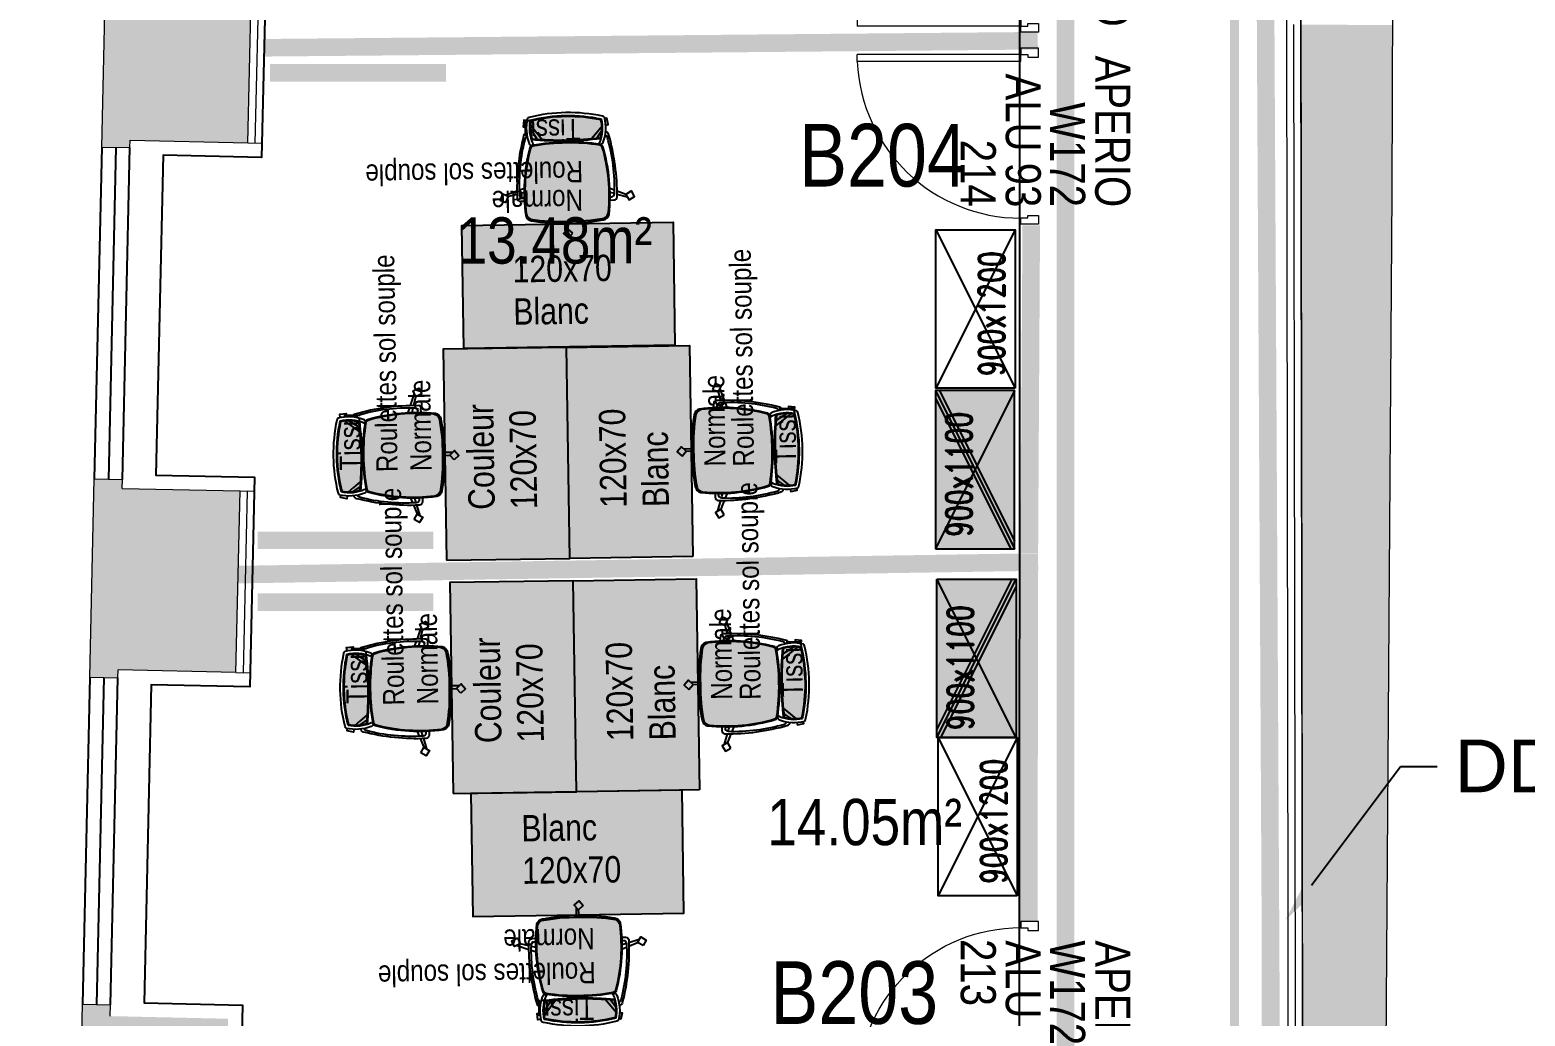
# Model space of a CAD drawing. Extents: x -29.7 to 23.3, y -8.6 to 57.6.
# Drawn here: x -16.27 to -7.77, y 30.75 to 36.36 of the extents above; entities that cross this region are included whole.
import ezdxf
from ezdxf import colors
from ezdxf.entities.mleader import LeaderData, LeaderLine
from ezdxf.enums import TextEntityAlignment as Align
from ezdxf.math import Vec2, Vec3

# ---------------------------------------------------------------- set-up
doc = ezdxf.new("R2010")
doc.units = 0
doc.header["$LTSCALE"] = 0.001
for name, pattern in [('AXES2', [28.575, 19.05, -3.175, 3.175, -3.175]), ('CACHE', [0.375, 0.25, -0.125]), ('CACHE2', [4.7625, 3.175, -1.5875]), ('HIDDEN', [9.525, 6.35, -3.175])]:
    doc.linetypes.add(name, pattern=pattern)
doc.layers.get('0').update_dxf_attribs({"lineweight": 5})
for name, color, linetype in [('01-FAC_CHASSIS EXI', 4, 'Continuous'), ('01-STR_MACONNERIE_HACH', 252, 'Continuous'), ('A-Etiq_Mob', 7, 'Continuous'), ('A-Etiquettes', 7, 'Continuous'), ('A-legende', 7, 'Continuous'), ('A-mobilier', 252, 'Continuous'), ('A-MobilierAQ', 7, 'Continuous'), ('A-num pièce', 1, 'Continuous')]:
    doc.layers.add(name, color=color, linetype=linetype)
doc.layers.add('02-ISOLATION', color=6, linetype='ISOLATION', lineweight=5)
doc.layers.add('A-portes', color=7, linetype='Continuous', lineweight=9)
for name, color, linetype, true_color in [('A-cote', 7, 'Continuous', 0x425746), ('A-Détails', 7, 'Continuous', 0x00a500), ('A-MOQUETTE', 7, 'Continuous', 0xe5ecff), ('A-signalétique', 7, 'Continuous', 0x666666), ('A-vitré', 7, 'Continuous', 0x61becc), ('couleur siege', 1, 'Continuous', 0xff0000)]:
    doc.layers.add(name, color=color, linetype=linetype, true_color=true_color)
doc.layers.add('A-projet', color=7, linetype='Continuous', lineweight=5, true_color=0x5b6280)
doc.styles.add('ROMAND', font='romand__.ttf', dxfattribs={"width": 0.7})
doc.styles.get("Standard").update_dxf_attribs({"font": 'ARIALN.TTF'})
doc.styles.add('Y_TXT_COT', font='arial.ttf', dxfattribs={"height": 0.2})
doc.linetypes.add('ISOLATION', pattern='A,0.00254,-2.54,[134,ltypeshp.shx,S=2.54,R=0,X=-2.54,Y=0],-5.08,[134,ltypeshp.shx,S=2.54,R=180,X=2.54,Y=0],-2.54', length=10.16254)

# ---------------------------------------------------------------- blocks, each defined once
blk = doc.blocks.new('chaise')
at = {"layer": 'A-mobilier', "ltscale": 0.1, "true_color": 0xc7c8ca}
h = blk.add_hatch(color=9, dxfattribs=at)
h.dxf.hatch_style = 1
h.paths.add_polyline_path([(0.2715, 0.4556, 0.30076), (0.2358, 0.4895, 0.043342), (0.0082, 0.5092, 0.043342), (-0.2194, 0.4895, 0.300759), (-0.2552, 0.4556, 0.09791), (-0.2229, 0.027, 0.292085), (-0.2069, 0.0126, 0.040929), (0.0082, -0.005, 0.040929), (0.2232, 0.0126, 0.292085), (0.2392, 0.027, 0.09791)])
h.paths.add_polyline_path([(0.159, -0.0239, 0.015765), (0.0082, -0.0177, 0.016739), (-0.152, -0.0246), (-0.1896, -0.0691), (-0.2181, -0.1033, 0.040824), (-0.2135, -0.1418, 0.054873), (0.0082, -0.1666, 0.054873), (0.2298, -0.1418, 0.02252), (0.2331, -0.1206), (0.2189, -0.1014)])
h.paths.add_polyline_path([(0.1912, -0.0264, 0.003373), (0.159, -0.0239), (0.2189, -0.1014), (0.2331, -0.1206, 0.02535), (0.2346, -0.0966)])
h.paths.add_polyline_path([(0.2255, -0.0296, 0.0036), (0.1912, -0.0264), (0.2346, -0.0966, 0.0714)])
h.paths.add_polyline_path([(-0.152, -0.0246, 0.003505), (-0.1854, -0.0274), (-0.196, -0.0428), (-0.2174, -0.0745, 0.030269), (-0.2181, -0.1033), (-0.1896, -0.0691)])
h.paths.add_polyline_path([(-0.1854, -0.0274, 0.002494), (-0.2092, -0.0296, 0.048116), (-0.2174, -0.0745), (-0.196, -0.0428)], flags=17)
at = {"layer": 'A-mobilier'}
for p, q in [((0.004, 0.5092), (0.0064, 0.5428)), ((0.0216, 0.5582), (0.0229, 0.5092)), ((-0.3737, 0.3493), (-0.3075, 0.3301)), ((-0.3078, 0.3082), (-0.3629, 0.3302)), ((-0.2919, 0.3255), (-0.2834, 0.3231)), ((-0.2624, 0.3653), (-0.2871, 0.3653)), ((-0.2629, 0.3453), (-0.2718, 0.3453)), ((0.2787, 0.3653), (0.3035, 0.3653)), ((0.3093, 0.2929), (0.2787, 0.2819)), ((0.2793, 0.3453), (0.2882, 0.3453)), ((0.2794, 0.3097), (0.3086, 0.3167)), ((0.324, 0.3205), (0.3784, 0.3337)), ((0.3978, 0.3247), (0.3241, 0.2982)), ((-0.2416, -0.0656), (-0.2409, -0.0656)), ((-0.1896, -0.0691), (-0.2193, -0.1048)), ((-0.2174, -0.0745), (-0.196, -0.0428)), ((0.258, -0.0656), (0.2572, -0.0656)), ((0.2331, -0.1206), (0.2189, -0.1014))]:
    blk.add_line(p, q, dxfattribs=at)
at = {"layer": 'A-mobilier', "linetype": 'HIDDEN'}
for p, q in [((-0.2627, 0.2897), (-0.2927, 0.3021)), ((-0.2834, 0.3231), (-0.2632, 0.3171)), ((-0.196, -0.0428), (-0.1854, -0.0274)), ((-0.152, -0.0246), (-0.1896, -0.0691)), ((0.2189, -0.1014), (0.159, -0.0239)), ((0.1912, -0.0264), (0.2346, -0.0966))]:
    blk.add_line(p, q, dxfattribs=at)
at = {"layer": 'A-mobilier'}
for points in [[(-0.0236, 0.5701), (0.0064, 0.5428), (0.034, 0.572), (0.003, 0.5998)], [(-0.3982, 0.3102), (-0.3631, 0.331), (-0.3829, 0.3656), (-0.418, 0.3448)], [(0.3951, 0.3712), (0.3784, 0.3337), (0.4152, 0.3167), (0.4319, 0.3542)]]:
    blk.add_lwpolyline(points, close=True, dxfattribs=at)
for points in [[(-0.2428, -0.1092), (-0.2592, -0.1129), (-0.2503, -0.1525), (-0.2373, -0.1499)], [(0.2547, -0.145), (0.2745, -0.1474), (0.2795, -0.1069), (0.2594, -0.1049)]]:
    blk.add_lwpolyline(points, dxfattribs=at)
for centre, radius, start, end in [((-0.2117, 0.4455), 0.0447, 99.9272, 166.88346), ((-0.203, 0.4342), 0.0495, 115.9014, 169.32984), ((-0.0186, -0.6869), 1.1836, 88.70463, 100.02355), ((0.0082, -0.8109), 1.3202, 89.99999, 99.92701), ((0.0082, -0.8109), 1.3202, 80.07299, 90.00001), ((0.0349, -0.6869), 1.1836, 79.97645, 91.29537), ((0.2281, 0.4455), 0.0447, 13.11654, 80.0728), ((0.2193, 0.4342), 0.0495, 10.67016, 64.0986), ((0.8449, 0.323), 1.1081, 173.12775, 195.49585), ((0.8449, 0.323), 1.1031, 173.73867, 195.3268), ((-0.8286, 0.323), 1.1031, 344.6732, 6.26133), ((-0.8286, 0.323), 1.1081, 344.50415, 6.87225), ((1.0389, 0.3041), 1.3467, 178.21972, 195.28216), ((-0.2871, 0.3453), 0.02, 90, 178.21972), ((0.8419, 0.2723), 1.135, 177.27806, 195.5028), ((-0.2718, 0.3253), 0.02, 90, 177.27806), ((-0.8256, 0.2723), 1.135, 344.4972, 2.72194), ((-1.0226, 0.3041), 1.3467, 344.71784, 1.78028), ((0.2882, 0.3253), 0.02, 2.72194, 90), ((0.3035, 0.3453), 0.02, 1.78028, 90), ((-0.2071, -0.0076), 0.02, 80.75547, 159.0187), ((0.0196, -0.0945), 0.2428, 156.87025, 192.22581), ((-0.2036, 0.0323), 0.02, 195.49585, 260.6251), ((-0.1997, 0.0368), 0.02, 195.3268, 260.76651), ((0.0082, 1.3151), 1.3202, 260.6251, 270.00001), ((-0.1856, -0.0076), 0.02, 114.77846, 159.0187), ((0.0082, 1.3151), 1.3152, 260.76651, 270.00001), ((0.0082, 1.3151), 1.3152, 269.99999, 279.23349), ((0.0082, 1.3151), 1.3202, 269.99999, 279.3749), ((0.2019, -0.0076), 0.02, 20.9813, 65.22154), ((0.216, 0.0368), 0.02, 279.23349, 344.6732), ((-0.0032, -0.0945), 0.2428, 347.77419, 23.12975), ((0.2235, -0.0076), 0.02, 20.9813, 99.24453), ((0.22, 0.0323), 0.02, 279.3749, 344.50415), ((-0.2409, -0.0456), 0.02, 195.28216, 270), ((-0.2325, -0.0257), 0.02, 195.5028, 252.72935), ((0.0196, -0.0945), 0.2628, 159.0187, 193.9621), ((0.0196, -0.0945), 0.2378, 164.15559, 191.46034), ((0.0306, -2.412), 2.3994, 90.53628, 95.82876), ((0.0306, -2.412), 2.3944, 90.5374, 95.7482), ((-0.0143, -2.412), 2.3994, 84.17124, 89.46372), ((-0.0143, -2.412), 2.3944, 84.2518, 89.4626), ((-0.0032, -0.0945), 0.2378, 348.53966, 15.84441), ((-0.0032, -0.0945), 0.2628, 346.0379, 20.9813), ((0.2489, -0.0257), 0.02, 287.27065, 344.4972), ((0.2572, -0.0456), 0.02, 270, 344.71784), ((-0.2198, -0.1455), 0.02, 218.58905, 257.03355), ((0.01, 0.8526), 1.0442, 257.03355, 269.90038), ((0.01, 0.8526), 1.0242, 257.15462, 269.89843), ((0.01, 0.8526), 1.0192, 257.33463, 269.89793), ((0.0064, 0.8526), 1.0192, 270.10207, 282.66537), ((0.0064, 0.8526), 1.0242, 270.10157, 282.84538), ((0.0064, 0.8526), 1.0442, 270.09962, 282.96645), ((0.2362, -0.1455), 0.02, 282.96645, 321.41095)]:
    blk.add_arc(centre, radius, start, end, dxfattribs=at)
blk = doc.blocks.new('SiègeT1')
at = {"layer": 'couleur siege', "true_color": 0x8a6689}
for points in [[(-0.1936, 0.2235), (-0.0769, 0.2096), (0.0385, 0.2124), (0.1553, 0.2166), (0.1984, 0.2222), (0.2025, 0.2444), (0.2039, 0.282), (0.2012, 0.321), (0.1233, 0.3376), (0.0385, 0.3432), (-0.0227, 0.3446), (-0.0977, 0.3376), (-0.1492, 0.3307), (-0.1964, 0.3223), (-0.202, 0.3001), (-0.2006, 0.2653)], [(-0.2076, -0.2358), (-0.225, -0.2195), (-0.2335, -0.1968), (-0.2363, -0.14), (-0.2381, -0.076), (-0.2337, -0.0116), (-0.2278, 0.0448), (-0.218, 0.1023), (-0.2107, 0.1321), (-0.2013, 0.169), (-0.1966, 0.1769), (-0.184, 0.18), (-0.1205, 0.1883), (-0.0494, 0.1934), (0.0091, 0.1953), (0.0767, 0.1926), (0.1322, 0.1879), (0.1685, 0.1829), (0.1909, 0.1794), (0.1994, 0.1771), (0.2037, 0.1728), (0.2071, 0.1636), (0.2187, 0.1148), (0.2315, 0.0452), (0.2373, -0.0047), (0.2408, -0.0627), (0.2412, -0.1049), (0.2396, -0.159), (0.2364, -0.1973), (0.2345, -0.2097), (0.2289, -0.2196), (0.2221, -0.2289), (0.2135, -0.2344), (0.2067, -0.2363), (0.1752, -0.2419), (0.1139, -0.248), (0.0509, -0.2511), (-0.0505, -0.2518), (-0.1259, -0.2474), (-0.1911, -0.2375)]]:
    blk.add_hatch(color=8, dxfattribs=at).paths.add_polyline_path(points)
at = {"extrusion": (0, 0, -1), "xscale": 0.8999999999999986, "yscale": 0.8999999999999986, "zscale": -0.9, "rotation": 180}
blk.add_blockref('chaise', (0.0055, 0.195), dxfattribs=at)
at = {"layer": 'A-Etiq_Mob', "style": 'ROMAND', "width": 0.7}
for tag, p in [('FINITION', (-0.0791, 0.1775)), ('PIETEMENT', (-0.0914, -0.031)), ('ASSISE', (-0.0883, -0.2242)), ('COULEUR', (-0.1036, -0.4236))]:
    blk.add_attdef(tag, p, '', height=0.15, dxfattribs=at)
blk = doc.blocks.new('Poste127Couleur')
at = {"transparency": 33554582}
h = blk.add_hatch(color=256, dxfattribs=at)
h.dxf.hatch_style = 1
h.set_gradient(color1=(169, 83, 160), color2=(255, 246, 230), tint=1, name='CURVED')
h.paths.add_polyline_path([(0, 0.7029), (0, 0.0029), (1.2, 0.0029), (1.2, 0.7029)])
blk.add_lwpolyline([(0, 0.7), (0, 0), (1.2, 0), (1.2, 0.7)], close=True)
at = {"layer": 'A-Etiq_Mob'}
for tag, p in [('STRATIFIE', (0.2839, 0.4213)), ('DIM', (0.2839, 0.1804))]:
    blk.add_attdef(tag, p, '', height=0.15, dxfattribs=at)
blk = doc.blocks.new('Poste127')
at = {"transparency": 33554582}
h = blk.add_hatch(color=256, dxfattribs=at)
h.dxf.hatch_style = 1
h.set_gradient(color1=(199, 200, 202), color2=(255, 246, 230), tint=1, name='CURVED')
h.paths.add_polyline_path([(0, 0.7), (0, 0), (1.2, 0), (1.2, 0.7)])
blk.add_lwpolyline([(0, 0.7), (0, 0), (1.2, 0), (1.2, 0.7)], close=True)
at = {"layer": 'A-Etiq_Mob'}
for tag, p in [('FINITION', (0.2839, 0.4213)), ('DIM', (0.2839, 0.1804))]:
    blk.add_attdef(tag, p, '', height=0.15, dxfattribs=at)
blk = doc.blocks.new('Xref-R2-2018-11')
at = {"layer": '01-STR_MACONNERIE_HACH'}
h = blk.add_hatch(color=256, dxfattribs=at)
h.dxf.hatch_style = 1
h.paths.add_polyline_path([(-4.8363, 16.1362), (-4.9363, 16.1359), (-4.9462, 15.8059), (-5.0161, 15.8057), (-5.0159, 15.7255), (-4.9319, 15.7259), (-4.9317, 15.6516), (-4.6691, 15.6523), (-4.6688, 15.5755), (-3.7055, 15.5847), (-3.7063, 15.6647), (-3.6126, 15.6656), (-3.6172, 16.1397)], flags=17)
h.paths.add_polyline_path([(-7.9249, 16.1937), (-9.3388, 16.2164), (-9.3116, 17.9162), (-7.8977, 17.8935)], flags=16)
h.paths.add_polyline_path([(-13.2482, 17.2726), (-13.2464, 17.3552), (-13.3263, 17.357), (-13.3286, 17.2587), (-13.3914, 17.2601), (-13.399, 16.927), (-13.5079, 16.93), (-13.5407, 15.475), (-12.3781, 15.4852), (-12.0987, 15.4925), (-12.1006, 15.595), (-11.7951, 15.5972), (-11.7955, 15.6515), (-11.7051, 15.6521), (-11.7057, 15.7321), (-11.7961, 15.7315), (-11.7999, 16.2732), (-12.6407, 16.2672), (-12.6184, 17.2584)])
h.paths.add_polyline_path([(-13.0837, 23.8771), (-13.0822, 23.9408), (-13.2422, 23.9444), (-13.2676, 22.8193), (-13.1076, 22.8157), (-13.1066, 22.8601), (-12.4368, 22.845), (-12.4138, 23.862)])
h.paths.add_polyline_path([(-13.016, 26.8788), (-13.0148, 26.9286), (-13.1748, 26.9322), (-13.2002, 25.8042), (-13.0403, 25.8006), (-13.0392, 25.8466), (-12.3694, 25.8315), (-12.3461, 26.8637)])
h.paths.add_polyline_path([(-12.9482, 29.884), (-12.9471, 29.9305), (-13.1071, 29.9341), (-13.1322, 28.82), (-12.9723, 28.8164), (-12.9713, 28.8583), (-12.3015, 28.8432), (-12.2783, 29.8689)])
h.paths.add_polyline_path([(-12.8806, 32.8798), (-12.8796, 32.9264), (-13.0395, 32.93), (-13.0646, 31.8192), (-12.9046, 31.8156), (-12.9037, 31.8566), (-12.2339, 31.8415), (-12.2108, 32.8647)])
h.paths.add_polyline_path([(-13.1757, 42.1486), (-13.1742, 42.2141), (-13.2342, 42.2154), (-13.2359, 42.1394), (-13.3233, 42.1414), (-13.3318, 41.7646), (-13.2931, 41.7637), (-13.2999, 41.4604), (-13.3792, 41.4622), (-13.3847, 41.2176), (-13.4102, 41.2182), (-13.432, 40.2525), (-13.4065, 40.252), (-13.412, 40.0099), (-13.3327, 40.0081), (-13.3396, 39.6996), (-13.3783, 39.7005), (-13.3867, 39.3303), (-13.2993, 39.3284), (-13.3014, 39.2386), (-13.2414, 39.2373), (-13.24, 39.2993), (-12.971, 39.2932), (-12.9067, 42.1425)])
h.paths.add_polyline_path([(-13.1347, 46.6268), (-13.1367, 46.5375), (-13.2241, 46.5395), (-13.2326, 46.1627), (-13.1939, 46.1618), (-13.2006, 45.8651), (-13.2799, 45.8669), (-13.2853, 45.6271), (-13.3107, 45.6276), (-13.3327, 44.6525), (-13.3073, 44.652), (-13.3129, 44.4021), (-13.2336, 44.4003), (-13.2405, 44.0948), (-13.2792, 44.0957), (-13.2875, 43.7255), (-13.2002, 43.7235), (-13.2024, 43.6246), (-13.1425, 43.6232), (-13.141, 43.6882), (-12.8996, 43.6827), (-12.8349, 46.5519), (-13.0763, 46.5574), (-13.0747, 46.6254)])
h.paths.add_polyline_path([(-6.3235, 34.2169), (-6.3179, 30.636), (-5.7888, 30.6368), (-5.7741, 34.2147)])
h.paths.add_polyline_path([(-6.3257, 35.6169), (-6.3251, 35.2569), (-5.7699, 35.2547), (-5.7684, 35.6147)])
edge = h.paths.add_edge_path()
edge.add_line((-7.8766, 36.2078), (-7.7966, 36.2078))
edge.add_line((-7.7966, 36.2078), (-7.7963, 36.3246))
edge.add_line((-7.7963, 36.3246), (-7.7163, 36.3248))
edge.add_line((-7.7163, 36.3248), (-7.7283, 36.8738))
edge.add_line((-7.7283, 36.8738), (-13.0219, 37.0365))
edge.add_line((-13.0219, 37.0365), (-13.0057, 37.7536))
edge.add_line((-13.0057, 37.7536), (-13.2747, 37.7596))
edge.add_line((-13.2747, 37.7596), (-13.273, 37.8352))
edge.add_line((-13.273, 37.8352), (-13.333, 37.8366))
edge.add_line((-13.333, 37.8366), (-13.3351, 37.7414))
edge.add_line((-13.3351, 37.7414), (-13.4225, 37.7434))
edge.add_line((-13.4225, 37.7434), (-13.431, 37.3661))
edge.add_line((-13.431, 37.3661), (-13.3923, 37.3652))
edge.add_line((-13.3923, 37.3652), (-13.3992, 37.0577))
edge.add_line((-13.3992, 37.0577), (-13.4785, 37.0594))
edge.add_line((-13.4785, 37.0594), (-13.4841, 36.8129))
edge.add_line((-13.4841, 36.8129), (-13.506, 36.8134))
edge.add_line((-13.506, 36.8134), (-13.5297, 35.7616))
edge.add_line((-13.5297, 35.7616), (-13.5078, 35.7611))
edge.add_line((-13.5078, 35.7611), (-13.5152, 35.4315))
edge.add_line((-13.5152, 35.4315), (-12.9834, 35.4195))
edge.add_line((-12.9834, 35.4195), (-12.997, 34.8163))
edge.add_line((-12.997, 34.8163), (-12.837, 34.8127))
edge.add_line((-12.837, 34.8127), (-12.8362, 34.8493))
edge.add_line((-12.8362, 34.8493), (-12.1664, 34.8342))
edge.add_line((-12.1664, 34.8342), (-12.1332, 36.3038))
edge.add_line((-12.1332, 36.3038), (-7.8766, 36.2078))
h.paths.add_polyline_path([(-8.1556, 18.2823), (-8.7208, 18.295), (-9.3638, 18.3095), (-9.3668, 18.1789), (-9.6581, 18.1823), (-9.7008, 16.2882), (-10.3204, 16.2838), (-10.3165, 15.7421), (-10.3949, 15.7415), (-10.3943, 15.6615), (-10.3159, 15.6621), (-10.3155, 15.6077), (-9.9822, 15.6101), (-9.9726, 15.5062), (-6.7867, 15.5342), (-6.7871, 15.6462), (-6.4325, 15.6472), (-6.4327, 15.7216), (-6.3239, 15.7219), (-6.3241, 15.8019), (-6.3862, 15.8033), (-6.3875, 16.2452), (-7.6275, 16.2416), (-7.6204, 16.6863), (-7.917, 16.691), (-7.9037, 17.5162), (-7.6071, 17.5114), (-7.5949, 18.2713), (-7.8534, 18.2755)])
h.paths.add_polyline_path([(-9.6944, 50.2634), (-6.3821, 50.2825), (-6.3821, 49.8725), (-6.3725, 48.1925), (-6.4118, 48.0823), (-6.3997, 45.9823), (-6.3956, 45.9823), (-6.3949, 45.8823), (-6.3891, 45.8823), (-6.3708, 42.7024), (-6.3703, 42.7024), (-6.3696, 42.6024), (-6.3703, 42.6024), (-6.3251, 36.8307), (-6.3896, 36.8327), (-6.3868, 36.3268), (-6.3268, 36.3269), (-6.3265, 36.1569), (-5.7662, 36.1546), (-5.7633, 36.865), (-5.7886, 36.8655), (-5.8621, 50.7197), (-13.1704, 50.6776), (-13.2395, 47.6321), (-13.1995, 47.6306), (-13.2061, 47.3381), (-13.1187, 47.3361), (-13.1214, 47.2163), (-13.0614, 47.215), (-13.06, 47.2768), (-12.8186, 47.2718), (-12.7609, 47.9057), (-12.7739, 50.1556), (-10.9139, 50.1664), (-10.9145, 50.2634)])
edge = h.paths.add_edge_path()
edge.add_line((-5.735, 19.5587), (-6.3004, 19.5578))
edge.add_line((-6.3004, 19.5578), (-6.3001, 19.317))
edge.add_line((-6.3001, 19.317), (-6.3002, 19.317))
edge.add_line((-6.3002, 19.317), (-6.3, 19.197))
edge.add_line((-6.3, 19.197), (-6.2999, 19.197))
edge.add_line((-6.2999, 19.197), (-6.2991, 18.712))
edge.add_line((-6.2991, 18.712), (0.0215, 18.7303))
edge.add_line((0.0215, 18.7303), (0.4515, 18.7316))
edge.add_line((0.4515, 18.7316), (0.4487, 18.425))
edge.add_line((0.4487, 18.425), (0.4326, 16.6851))
edge.add_line((0.4326, 16.6851), (0.4277, 16.1496))
edge.add_line((0.4277, 16.1496), (-0.0023, 16.1497))
edge.add_line((-0.0023, 16.1497), (-0.2072, 16.1496))
edge.add_line((-0.2072, 16.1496), (-0.2038, 15.7924))
edge.add_line((-0.2038, 15.7924), (-1.0234, 15.7846))
edge.add_line((-1.0234, 15.7846), (-1.0231, 15.6904))
edge.add_line((-1.0231, 15.6904), (-1.1501, 15.6892))
edge.add_line((-1.1501, 15.6892), (-1.1493, 15.6092))
edge.add_line((-1.1493, 15.6092), (-1.1023, 15.6097))
edge.add_line((-1.1023, 15.6097), (-1.1021, 15.5676))
edge.add_line((-1.1021, 15.5676), (-0.9148, 15.565))
edge.add_line((-0.9148, 15.565), (-0.9332, 14.2458))
edge.add_line((-0.9332, 14.2458), (0.2856, 14.1815))
edge.add_line((0.2856, 14.1815), (0.5987, 14.6647))
edge.add_line((0.5987, 14.6647), (0.8714, 14.6528))
edge.add_line((0.8714, 14.6528), (1.1057, 14.6698))
edge.add_arc((1.2745, 16.7823), 2.1193, 265.43029, 301.27092)
edge.add_arc((40.798, -48.2968), 74.0214, 121.070384, 121.270916, ccw=False)
edge.add_line((2.5963, 15.105), (3.1685, 15.5334))
edge.add_line((3.1685, 15.5334), (0.2855, 19.3723))
edge.add_line((0.2855, 19.3723), (-0.7597, 19.3933))
edge.add_line((-0.7597, 19.3933), (-0.747, 22.1412))
edge.add_line((-0.747, 22.1412), (-5.8429, 22.1646))
edge.add_line((-5.8429, 22.1646), (-5.7972, 28.5606))
edge.add_line((-5.7972, 28.5606), (-5.7934, 29.5132))
edge.add_line((-5.7934, 29.5132), (-6.3161, 29.5169))
edge.add_line((-6.3161, 29.5169), (-6.302, 20.5478))
edge.add_line((-6.302, 20.5478), (-5.7305, 20.5487))
edge.add_line((-5.7305, 20.5487), (-5.7272, 21.2645))
edge.add_line((-5.7272, 21.2645), (-5.527, 21.2636))
edge.add_line((-5.527, 21.2636), (-5.5256, 21.5889))
edge.add_line((-5.5256, 21.5889), (-1.3239, 21.5696))
edge.add_line((-1.3239, 21.5696), (-1.3337, 19.4285))
edge.add_line((-1.3337, 19.4285), (-4.7156, 19.444))
edge.add_line((-4.7156, 19.444), (-4.7149, 19.584))
edge.add_line((-4.7149, 19.584), (-5.1149, 19.5859))
edge.add_line((-5.1149, 19.5859), (-5.1156, 19.4459))
edge.add_line((-5.1156, 19.4459), (-5.7355, 19.4487))
edge.add_line((-5.7355, 19.4487), (-5.735, 19.5587))
for p, q in [((-5.7972, 28.5606), (-5.7633, 36.865)), ((-6.3268, 36.3269), (-6.302, 20.5478)), ((-13.1322, 28.82), (-13.1071, 29.9341)), ((-12.3015, 28.8432), (-12.2783, 29.8689)), ((-12.9723, 28.8164), (-12.9713, 28.8583)), ((-5.8429, 22.1646), (-5.7972, 28.5606)), ((-13.2002, 25.8042), (-13.1748, 26.9322)), ((-13.016, 26.8788), (-13.0148, 26.9286)), ((-12.3694, 25.8315), (-12.3461, 26.8637)), ((-13.0403, 25.8006), (-13.0392, 25.8466)), ((-13.2676, 22.8193), (-13.2422, 23.9444)), ((-13.0837, 23.8771), (-13.0822, 23.9408))]:
    blk.add_line(p, q)
for points in [[(-13.1322, 28.82), (-12.9723, 28.8164)], [(-12.9713, 28.8583), (-12.3015, 28.8432)], [(-13.1748, 26.9322), (-13.0148, 26.9286)], [(-13.016, 26.8788), (-12.3461, 26.8637)], [(-12.3694, 25.8315), (-13.0392, 25.8466)], [(-13.2002, 25.8042), (-13.0403, 25.8006)], [(-13.2422, 23.9444), (-13.0822, 23.9408)]]:
    blk.add_lwpolyline(points)
at = {"layer": '01-FAC_CHASSIS EXI', "linetype": 'Continuous'}
for p, q in [((-13.0522, 28.8182), (-13.0948, 26.9304)), ((-13.1203, 25.8024), (-13.1622, 23.9426))]:
    blk.add_line(p, q, dxfattribs=at)
at = {"layer": '01-FAC_CHASSIS EXI'}
for points in [[(-13.1322, 28.82), (-13.1748, 26.9322)], [(-13.0148, 26.9286), (-12.9723, 28.8164)], [(-13.2002, 25.8042), (-13.2422, 23.9444)], [(-13.0822, 23.9408), (-13.0403, 25.8006)]]:
    blk.add_lwpolyline(points, dxfattribs=at)
at = {"layer": '02-ISOLATION', "linetype": 'Continuous'}
for points in [[(-6.382, 20.5477), (-6.3961, 29.5168), (-6.3978, 30.6358), (-6.4035, 34.2168), (-6.4051, 35.2568), (-6.4057, 35.617), (-6.4035, 36.1563), (-6.4053, 36.2468), (-6.4664, 36.2467), (-6.4701, 36.9152), (-6.4057, 36.9132), (-6.4893, 47.759)], [(-6.302, 20.5478), (-6.3161, 29.5169), (-6.3178, 30.636), (-6.3235, 34.2169), (-6.3251, 35.2569), (-6.3257, 35.6169), (-6.3265, 36.1569), (-6.3268, 36.3269), (-6.3868, 36.3268), (-6.3896, 36.8327), (-6.3251, 36.8307), (-6.41, 47.759)], [(-12.2072, 34.7533), (-12.648, 34.765), (-12.6889, 32.9555), (-12.129, 32.9429), (-12.1557, 31.7597), (-12.7155, 31.7723), (-12.7564, 29.9597), (-12.1966, 29.9471), (-12.2233, 28.7614), (-12.7832, 28.7741), (-12.8242, 26.9545), (-12.2643, 26.9419), (-12.2912, 25.7498), (-12.8511, 25.7624), (-12.8919, 23.9528), (-12.332, 23.9402), (-12.3586, 22.7632)], [(-12.3015, 28.8432), (-12.2215, 28.8414)], [(-12.3461, 26.8637), (-12.2662, 26.8619)], [(-12.3694, 25.8315), (-12.2894, 25.8297)]]:
    blk.add_lwpolyline(points, dxfattribs=at)
at = {"layer": '02-ISOLATION', "linetype": 'ISOLATION', "ltscale": 0.004}
for points in [[(-12.2384, 29.868), (-12.2615, 28.8423)], [(-6.342, 20.5477), (-6.3561, 29.5169), (-6.3561, 29.5169)], [(-12.3061, 26.8628), (-12.3294, 25.8306)]]:
    blk.add_lwpolyline(points, dxfattribs=at)
blk = doc.blocks.new('armoire90Réhausse')
at = {"true_color": 0xfdedc9}
h = blk.add_hatch(color=254, dxfattribs=at)
h.dxf.hatch_style = 1
h.paths.add_polyline_path([(0, 0.45), (0, 0), (0.9, 0), (0.9, 0.45)])
blk.add_lwpolyline([(0, 0.45), (0, 0), (0.9, 0), (0.9, 0.45)], close=True)
for points in [[(0.9, 0), (0, 0.45)], [(0.9, 0.45), (0, 0)], [(0.8553, 0.45), (0, 0.0224)], [(0.9, 0.4276), (0.0447, 0)]]:
    blk.add_lwpolyline(points)
at = {"layer": 'A-Etiq_Mob', "style": 'ROMAND', "width": 0.7}
for tag, p in [('DIMENSION', (0.0684, 0.2418)), ('FINITION', (0.0684, 0.0013)), ('PORTES', (0.0684, -0.2391))]:
    blk.add_attdef(tag, p, '', height=0.15, dxfattribs=at)
blk = doc.blocks.new('P_93100')
for p, q in [((0.425, 0.93), (0.465, 0.93)), ((0.425, 0), (0.425, 0.93)), ((0.465, 0), (0.465, 0.93)), ((-0.5, -0.1), (-0.5, 0)), ((-0.5, 0), (-0.465, 0)), ((-0.465, 0), (-0.465, -0.04)), ((0.425, 0), (0.465, 0)), ((0.465, 0), (0.465, -0.04)), ((0.5, 0), (0.465, 0)), ((0.5, -0.1), (0.5, 0)), ((-0.465, -0.04), (-0.45, -0.04)), ((-0.45, -0.04), (-0.45, -0.1)), ((0.465, -0.04), (0.45, -0.04)), ((0.45, -0.04), (0.45, -0.1)), ((-0.45, -0.1), (-0.5, -0.1)), ((0.45, -0.1), (0.5, -0.1))]:
    blk.add_line(p, q)
blk.add_arc((0.465, 0), 0.9309, 92.46282, 180)
blk = doc.blocks.new('armoire90')
blk.add_lwpolyline([(0, 0.45), (0, 0), (0.9, 0), (0.9, 0.45)], close=True)
for points in [[(0.9, 0), (0, 0.45)], [(0.9, 0.45), (0, 0)]]:
    blk.add_lwpolyline(points)
at = {"layer": 'A-Etiq_Mob', "style": 'ROMAND', "width": 0.7}
for tag, p in [('DIMENSION', (0.0684, 0.2418)), ('FINITION', (0.0684, 0.0013)), ('PORTES', (0.0684, -0.2391))]:
    blk.add_attdef(tag, p, '', height=0.15, dxfattribs=at)

msp = doc.modelspace()

# ---------------------------------------------------------------- linework, layer by layer
at = {"layer": 'A-Etiquettes', "color": 82, "true_color": 0x4cdb0f, "const_width": 0.1}
msp.add_lwpolyline([(-14.9005, 36.1111), (-13.9005, 36.1111)], dxfattribs=at)
at = {"layer": 'A-Etiquettes', "color": 1, "true_color": 0xff0000, "const_width": 0.1}
for points in [[(-14.9712, 33.452), (-13.9712, 33.452)], [(-14.9712, 33.0999), (-13.9712, 33.0999)]]:
    msp.add_lwpolyline(points, dxfattribs=at)
at = {"layer": 'A-legende', "color": 39, "linetype": 'CACHE2', "ltscale": 100, "true_color": 0x663d19, "const_width": 0.05}
msp.add_lwpolyline([(-9.4176, 27.451), (-9.4176, 54.4731)], dxfattribs=at)
at = {"layer": 'A-legende', "color": 151, "linetype": 'CACHE', "ltscale": 2000, "true_color": 0xa4b6e5, "const_width": 0.05}
msp.add_lwpolyline([(-9.2384, 27.4745), (-9.2384, 54.4966)], dxfattribs=at)
at = {"layer": 'A-MOQUETTE', "ltscale": 0.01}
msp.add_lwpolyline([(-10.6392, 30.2839), (-10.6359, 40.7147), (-15.3929, 40.723), (-15.4132, 39.8242), (-14.8533, 39.8116), (-14.88, 38.6284), (-15.4399, 38.6411), (-15.4808, 36.8284), (-14.9209, 36.8158), (-14.9477, 35.6302), (-15.5075, 35.6428), (-15.5486, 33.8232), (-14.9887, 33.8106), (-15.0156, 32.6185), (-15.5754, 32.6311), (-15.6163, 30.8216), (-15.0564, 30.8089), (-15.0829, 29.6319)], dxfattribs=at)
at = {"layer": 'A-projet', "const_width": 0.1}
msp.add_lwpolyline([(-15.1428, 33.2562), (-10.5341, 33.3287)], dxfattribs=at)
at = {"layer": 'A-signalétique', "color": 1, "linetype": 'CACHE', "ltscale": 2000, "true_color": 0xff0000, "const_width": 0.1}
msp.add_lwpolyline([(-12.1237, 28.4859), (-12.1237, 30.0589), (-10.3781, 30.0589), (-10.3783, 40.659)], dxfattribs=at)
at = {"layer": 'A-vitré', "const_width": 0.1}
for points in [[(-14.9336, 36.2534), (-10.5359, 36.2934)], [(-10.5731, 35.2436), (-10.5841, 33.3794)], [(-10.5849, 33.2802), (-10.5864, 31.2845)]]:
    msp.add_lwpolyline(points, dxfattribs=at)

# ---------------------------------------------------------------- block references
at = {"layer": 'A-mobilier'}
ref = msp.add_blockref('SiègeT1', (-13.2113, 35.5174), dxfattribs=dict(at, xscale=-1, rotation=0.8985641451821369))
ref.add_attrib('FINITION', 'Tissu', dxfattribs={"layer": 'A-Etiq_Mob', "height": 0.12, "rotation": 180.89856}).set_placement((-13.1379, 35.8846), align=Align.BOTTOM_LEFT)
ref.add_attrib('ASSISE', 'Normale', dxfattribs={"layer": 'A-Etiq_Mob', "height": 0.12, "rotation": 180.89856}).set_placement((-13.1225, 35.4831), align=Align.BOTTOM_LEFT)
ref.add_attrib('PIETEMENT', 'Roulettes sol souple', dxfattribs={"layer": 'A-Etiq_Mob', "height": 0.12, "rotation": 180.89856}).set_placement((-13.1219, 35.645), align=Align.BOTTOM_LEFT)
at = {"layer": 'A-mobilier', "ltscale": 0.1}
ref = msp.add_blockref('Poste127', (-13.809, 35.2423), dxfattribs=dict(at, xscale=-1, rotation=180.898564145182))
ref.add_attrib('STRATIFIE', 'Blanc', (-13.5162, 34.6779), dxfattribs={"layer": 'A-Etiq_Mob', "ltscale": 0.1, "height": 0.15, "rotation": 0.89856})
ref.add_attrib('DIM', '120x70', (-13.52, 34.9183), dxfattribs={"layer": 'A-Etiq_Mob', "ltscale": 0.1, "height": 0.15, "rotation": 0.89856})
at = {"layer": 'A-mobilier'}
ref = msp.add_blockref('SiègeT1', (-12.2403, 33.9629), dxfattribs=dict(at, xscale=-1, rotation=270.9043645308994))
ref.add_attrib('FINITION', 'Tissu', dxfattribs={"layer": 'A-Etiq_Mob', "height": 0.12, "rotation": 90.90436}).set_placement((-11.873, 33.8896), align=Align.BOTTOM_LEFT)
ref.add_attrib('ASSISE', 'Normale', dxfattribs={"layer": 'A-Etiq_Mob', "height": 0.12, "rotation": 90.90436}).set_placement((-12.2745, 33.8741), align=Align.BOTTOM_LEFT)
ref.add_attrib('PIETEMENT', 'Roulettes sol souple', dxfattribs={"layer": 'A-Etiq_Mob', "height": 0.12, "rotation": 90.90436}).set_placement((-12.1126, 33.8736), align=Align.BOTTOM_LEFT)
ref = msp.add_blockref('SiègeT1', (-14.1715, 33.9324), dxfattribs=dict(at, rotation=90.90436453089937))
ref.add_attrib('FINITION', 'Tissu', dxfattribs={"layer": 'A-Etiq_Mob', "height": 0.12, "rotation": 90.90436}).set_placement((-14.3477, 33.8505), align=Align.BOTTOM_LEFT)
ref.add_attrib('ASSISE', 'Normale', dxfattribs={"layer": 'A-Etiq_Mob', "height": 0.12, "rotation": 90.90436}).set_placement((-13.9459, 33.8477), align=Align.BOTTOM_LEFT)
ref.add_attrib('PIETEMENT', 'Roulettes sol souple', dxfattribs={"layer": 'A-Etiq_Mob', "height": 0.12, "rotation": 90.90436}).set_placement((-14.139, 33.8416), align=Align.BOTTOM_LEFT)
at = {"layer": 'A-mobilier', "ltscale": 0.1}
for p, rotation in [((-13.1964, 33.3496), 90.90436453089937), ((-13.1583, 32.0225), 90.9043645308994)]:
    msp.add_blockref('Poste127Couleur', p, dxfattribs=dict(at, rotation=rotation)).add_auto_attribs({'STRATIFIE': 'Couleur', 'DIM': '120x70'})
ref = msp.add_blockref('Poste127', (-13.1964, 33.3496), dxfattribs=dict(at, xscale=-1, rotation=270.9043645308994))
ref.add_attrib('STRATIFIE', 'Blanc', (-12.6321, 33.6425), dxfattribs={"layer": 'A-Etiq_Mob', "ltscale": 0.1, "height": 0.15, "rotation": 90.90436})
ref.add_attrib('DIM', '120x70', (-12.8725, 33.6387), dxfattribs={"layer": 'A-Etiq_Mob', "ltscale": 0.1, "height": 0.15, "rotation": 90.90436})
at = {"layer": 'A-mobilier'}
ref = msp.add_blockref('SiègeT1', (-14.1333, 32.6053), dxfattribs=dict(at, rotation=90.9043645308994))
ref.add_attrib('FINITION', 'Tissu', dxfattribs={"layer": 'A-Etiq_Mob', "height": 0.12, "rotation": 90.90436}).set_placement((-14.3095, 32.5234), align=Align.BOTTOM_LEFT)
ref.add_attrib('ASSISE', 'Normale', dxfattribs={"layer": 'A-Etiq_Mob', "height": 0.12, "rotation": 90.90436}).set_placement((-13.9077, 32.5206), align=Align.BOTTOM_LEFT)
ref.add_attrib('PIETEMENT', 'Roulettes sol souple', dxfattribs={"layer": 'A-Etiq_Mob', "height": 0.12, "rotation": 90.90436}).set_placement((-14.1008, 32.5144), align=Align.BOTTOM_LEFT)
ref = msp.add_blockref('SiègeT1', (-12.2021, 32.6358), dxfattribs=dict(at, xscale=-1, rotation=270.9043645308994))
ref.add_attrib('FINITION', 'Tissu', dxfattribs={"layer": 'A-Etiq_Mob', "height": 0.12, "rotation": 90.90436}).set_placement((-11.8348, 32.5624), align=Align.BOTTOM_LEFT)
ref.add_attrib('ASSISE', 'Normale', dxfattribs={"layer": 'A-Etiq_Mob', "height": 0.12, "rotation": 90.90436}).set_placement((-12.2364, 32.5469), align=Align.BOTTOM_LEFT)
ref.add_attrib('PIETEMENT', 'Roulettes sol souple', dxfattribs={"layer": 'A-Etiq_Mob', "height": 0.12, "rotation": 90.90436}).set_placement((-12.0744, 32.5464), align=Align.BOTTOM_LEFT)
at = {"layer": 'A-mobilier', "ltscale": 0.1}
ref = msp.add_blockref('Poste127', (-13.1583, 32.0225), dxfattribs=dict(at, xscale=-1, rotation=270.9043645308994))
ref.add_attrib('STRATIFIE', 'Blanc', (-12.5939, 32.3153), dxfattribs={"layer": 'A-Etiq_Mob', "ltscale": 0.1, "height": 0.15, "rotation": 90.90436})
ref.add_attrib('DIM', '120x70', (-12.8344, 32.3115), dxfattribs={"layer": 'A-Etiq_Mob', "ltscale": 0.1, "height": 0.15, "rotation": 90.90436})
ref = msp.add_blockref('Poste127', (-13.7471, 31.3131), dxfattribs=dict(at, rotation=0.9043645308992041))
ref.add_attrib('STRATIFIE', 'Blanc', (-13.4699, 31.7389), dxfattribs={"layer": 'A-Etiq_Mob', "ltscale": 0.1, "height": 0.15, "rotation": 0.90436})
ref.add_attrib('DIM', '120x70', (-13.4661, 31.4979), dxfattribs={"layer": 'A-Etiq_Mob', "ltscale": 0.1, "height": 0.15, "rotation": 0.90436})
at = {"layer": 'A-mobilier'}
ref = msp.add_blockref('SiègeT1', (-13.1411, 31.0569), dxfattribs=dict(at, rotation=180.9043645308991))
ref.add_attrib('FINITION', 'Tissu', dxfattribs={"layer": 'A-Etiq_Mob', "height": 0.12, "rotation": 180.90436}).set_placement((-13.0592, 30.8807), align=Align.BOTTOM_LEFT)
ref.add_attrib('ASSISE', 'Normale', dxfattribs={"layer": 'A-Etiq_Mob', "height": 0.12, "rotation": 180.90436}).set_placement((-13.0564, 31.2826), align=Align.BOTTOM_LEFT)
ref.add_attrib('PIETEMENT', 'Roulettes sol souple', dxfattribs={"layer": 'A-Etiq_Mob', "height": 0.12, "rotation": 180.90436}).set_placement((-13.0503, 31.0894), align=Align.BOTTOM_LEFT)
at = {"layer": 'A-MobilierAQ', "ltscale": 0.1}
ref = msp.add_blockref('armoire90', (-11.1149, 34.3171), dxfattribs=dict(at, xscale=-1, rotation=270))
ref.add_attrib('DIMENSION', '900x1200', (-10.7231, 34.3855), dxfattribs={"layer": 'A-Etiq_Mob', "ltscale": 0.1, "height": 0.15, "rotation": 90, "style": 'ROMAND', "width": 0.7})
at = {"layer": 'A-MobilierAQ', "ltscale": 0.1, "rotation": 90}
msp.add_blockref('armoire90Réhausse', (-10.6674, 33.4033), dxfattribs=at).add_auto_attribs({'DIMENSION': '900x1100'})
at = {"layer": 'A-MobilierAQ', "ltscale": 0.1}
ref = msp.add_blockref('armoire90Réhausse', (-10.6595, 33.2304), dxfattribs=dict(at, xscale=-1, rotation=90))
ref.add_attrib('DIMENSION', '900x1100', (-10.9013, 32.3721), dxfattribs={"layer": 'A-Etiq_Mob', "ltscale": 0.1, "height": 0.15, "rotation": 90, "style": 'ROMAND', "width": 0.7})
ref = msp.add_blockref('armoire90', (-11.1029, 31.4298), dxfattribs=dict(at, xscale=-1, rotation=270))
ref.add_attrib('DIMENSION', '900x1200', (-10.7111, 31.4981), dxfattribs={"layer": 'A-Etiq_Mob', "ltscale": 0.1, "height": 0.15, "rotation": 90, "style": 'ROMAND', "width": 0.7})
at = {"layer": 'A-portes', "ltscale": 0.01}
ref = msp.add_blockref('P_93100', (-10.6319, 36.842), dxfattribs=dict(at, xscale=-1, rotation=90))
ref.add_attrib('N°', '215', (-10.9738, 37.2426), dxfattribs={"layer": '0', "ltscale": 6, "height": 0.19924, "rotation": 270})
ref.add_attrib('NATURE/DIM', 'ALU 93', (-10.7181, 37.2355), dxfattribs={"layer": 'A-Etiquettes', "ltscale": 6, "height": 0.19924, "rotation": 270})
ref.add_attrib('FINITION', 'W172', (-10.4659, 37.2355), dxfattribs={"layer": 'A-Etiquettes', "ltscale": 6, "height": 0.19924, "rotation": 270})
ref.add_attrib('FERMETURE', 'APERIO', (-10.2096, 37.2355), dxfattribs={"layer": 'A-Etiquettes', "ltscale": 6, "height": 0.19924, "rotation": 270})
ref = msp.add_blockref('P_93100', (-10.6319, 35.7503), dxfattribs=dict(at, rotation=90.00000000000001))
ref.add_attrib('N°', '214', (-10.9738, 35.7302), dxfattribs={"layer": '0', "ltscale": 6, "height": 0.19924, "rotation": 270})
ref.add_attrib('NATURE/DIM', 'ALU 93', (-10.7181, 36.1069), dxfattribs={"layer": 'A-Etiquettes', "ltscale": 6, "height": 0.19924, "rotation": 270})
ref.add_attrib('FINITION', 'W172', (-10.4659, 35.9441), dxfattribs={"layer": 'A-Etiquettes', "ltscale": 6, "height": 0.19924, "rotation": 270})
ref.add_attrib('FERMETURE', 'APERIO', (-10.2096, 36.2092), dxfattribs={"layer": 'A-Etiquettes', "ltscale": 6, "height": 0.19924, "rotation": 270})
ref = msp.add_blockref('P_93100', (-10.6319, 30.7837), dxfattribs=dict(at, xscale=-1, rotation=90))
ref.add_attrib('N°', '213', (-10.9738, 31.1842), dxfattribs={"layer": '0', "ltscale": 6, "height": 0.19924, "rotation": 270})
ref.add_attrib('NATURE/DIM', 'ALU 93', (-10.7181, 31.1771), dxfattribs={"layer": 'A-Etiquettes', "ltscale": 6, "height": 0.19924, "rotation": 270})
ref.add_attrib('FINITION', 'W172', (-10.4659, 31.1771), dxfattribs={"layer": 'A-Etiquettes', "ltscale": 6, "height": 0.19924, "rotation": 270})
ref.add_attrib('FERMETURE', 'APERIO', (-10.2096, 31.1771), dxfattribs={"layer": 'A-Etiquettes', "ltscale": 6, "height": 0.19924, "rotation": 270})
at = {"layer": 'A-projet'}
msp.add_blockref('Xref-R2-2018-11', (-2.7243, 6.8689), dxfattribs=at)

# ---------------------------------------------------------------- texts
at = {"layer": 'A-cote', "color": 30, "char_height": 0.26331, "attachment_point": 1, "rotation": 0.07922}
for s, insert in [('13.48m²', (-13.8342, 35.2887)), ('14.05m²', (-12.0734, 31.9808))]:
    msp.add_mtext_dynamic_manual_height_columns(s, width=1.219524, gutter_width=12.5, heights=[0], dxfattribs=dict(at, insert=insert))
at = {"layer": 'A-num pièce', "ltscale": 0.1, "char_height": 0.3565, "attachment_point": 1}
for s, insert in [('B204', (-11.8926, 35.8207)), ('B203', (-12.056, 31.058))]:
    msp.add_mtext_dynamic_manual_height_columns(s, width=1.298453, gutter_width=12.5, heights=[0], dxfattribs=dict(at, insert=insert))

# ---------------------------------------------------------------- next in the draw order: leaders
at = {"layer": 'A-Détails'}
ml = msp.add_multileader_mtext('Standard', dxfattribs=at)
ml.set_content('DD08', color=256, style='Y_TXT_COT')
ml.set_leader_properties()
ml.build(insert=Vec2(0, 0))
ml.multileader.update_dxf_attribs({"has_text_frame": 1, "text_left_attachment_type": 2, "text_right_attachment_type": 2, "dogleg_length": 1, "arrow_head_size": 0.25})
ctx = ml.context
ctx.base_point, ctx.char_height, ctx.arrow_head_size, ctx.landing_gap_size, ctx.plane_origin = Vec3(-8.2665, 32.1661), 0.3, 0.25, 0.1, Vec3(-11.7109, 35.0336)
ctx.left_attachment, ctx.right_attachment = 2, 2
notes = []
notes.append((ctx, [(0, (1, 1, 0), (-8.4737, 32.1661), (1, 0), 0.2072, [(0, [(-9.1297, 31.2903)], 0, [])])]))
ctx.mtext.insert, ctx.mtext.rotation, ctx.mtext.width, ctx.mtext.defined_height, ctx.mtext.flow_direction = Vec3(-8.1665, 32.3192), 6.283185, 0.436539, 0.1999, 5
ctx.mtext.has_bg_fill, ctx.mtext.bg_color, ctx.mtext.bg_scale_factor, ctx.mtext.bg_transparency, ctx.mtext.use_window_bg_color = 1, -1027028792, 1.5, 0, 1
for ctx, leaders in notes:
    for number, flags, end, landing, length, lines in leaders:
        leader = LeaderData()
        leader.index, (leader.has_last_leader_line, leader.has_dogleg_vector, leader.attachment_direction) = number, flags
        leader.last_leader_point, leader.dogleg_vector, leader.dogleg_length = Vec3(end), Vec3(landing), length
        for number, points, colour, breaks in lines:
            line = LeaderLine()
            line.index, line.vertices, line.color, line.breaks = number, Vec3.list(points), colors.encode_raw_color(colour), breaks
            leader.lines.append(line)
        ctx.leaders.append(leader)

# ---------------------------------------------------------------- next in the draw order: linework, layer by layer
at = {"layer": 'A-signalétique', "color": 253, "linetype": 'AXES2', "ltscale": 50, "true_color": 0x999999, "const_width": 0.1}
msp.add_lwpolyline([(-9.3371, 54.4372), (-9.1933, 27.4915)], dxfattribs=at)

doc.saveas('drawing.dxf')
